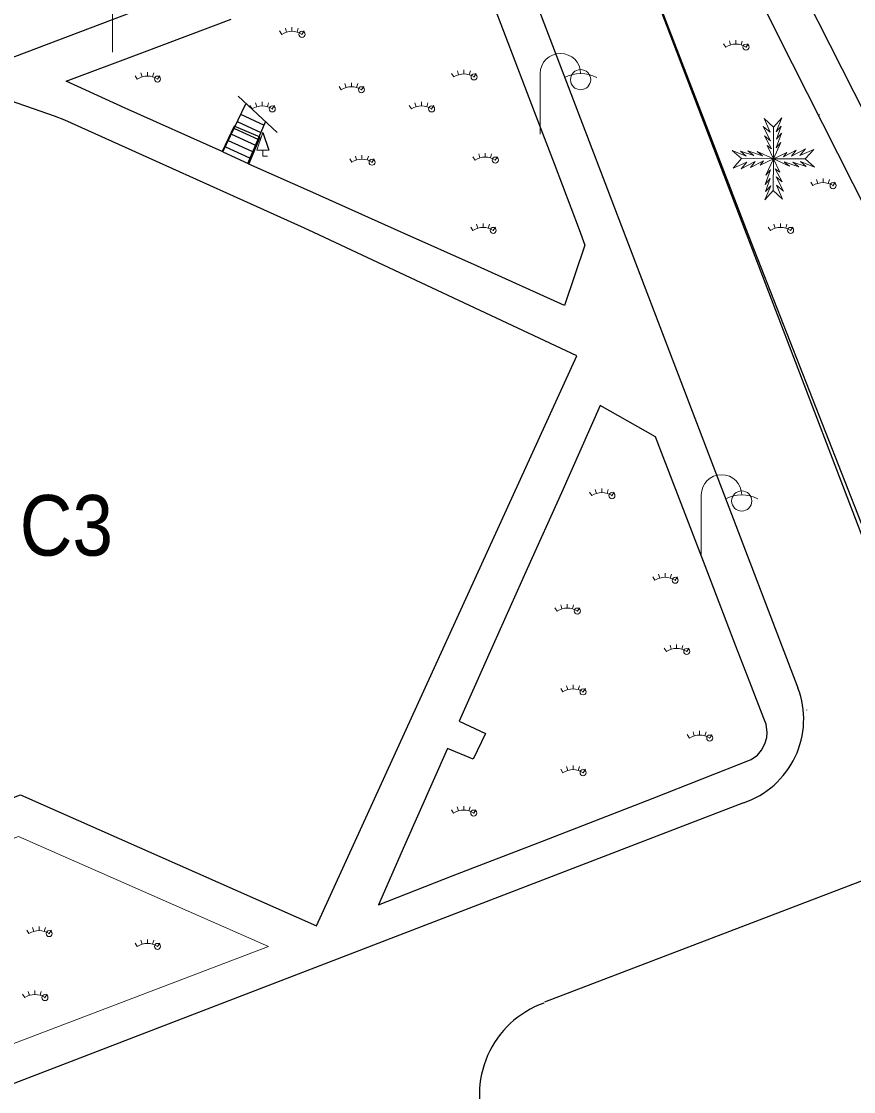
# Model space of a CAD drawing. Extents: x -89153 to -88764, y -100884 to -100462.
# Drawn here: x -88885.9 to -88844.7, y -100762.5 to -100709.6 of the extents above; entities that cross this region are included whole.
import ezdxf

# ---------------------------------------------------------------- set-up
doc = ezdxf.new("R2010")
doc.units = 0
doc.header["$LTSCALE"] = 0.6
doc.header["$PDMODE"] = 32
doc.header["$PDSIZE"] = 0.3
for name, color, linetype, lineweight in [('10', 7, 'Continuous', 25), ('12', 7, 'Continuous', 25), ('20', 7, 'Continuous', 13), ('21', 7, 'Continuous', 13), ('3', 7, 'Continuous', 13), ('41', 7, 'Continuous', 13), ('5', 7, 'Continuous', 13)]:
    doc.layers.add(name, color=color, linetype=linetype, lineweight=lineweight)
doc.layers.add('60', color=7, linetype='Continuous')

msp = doc.modelspace()

# ---------------------------------------------------------------- linework, layer by layer
at = {"layer": '10'}
for p, q in [((-88856.815, -100702.393), (-88842.536, -100739.733)), ((-88850.013, -100702.624), (-88842.219, -100718.023)), ((-88861.557, -100705.73), (-88847.494, -100742.553)), ((-88847.079, -100743.639), (-88847.075, -100743.651)), ((-88827.849, -100745.81), (-88860.038, -100758.103)), ((-88850.19, -100748.24), (-88889.997, -100763.557))]:
    msp.add_line(p, q, dxfattribs=at)
for points in [[(-88901.07, -100716.903), (-88890.028, -100712.711), (-88865.963, -100703.576)], [(-88858.449, -100726.103), (-88871.464, -100719.996), (-88871.918, -100719.786), (-88883.797, -100714.449), (-88884.298, -100714.24), (-88886.806, -100713.369), (-88893.462, -100728.217)], [(-88894.795, -100751.203), (-88885.983, -100747.847), (-88871.325, -100754.337), (-88858.449, -100726.103)]]:
    msp.add_lwpolyline(points, dxfattribs=at)
for centre, radius, start, end in [((-88851.5804, -100744.0983), 4.3688, 288.55737, 20.71477), ((-88858.463, -100762.68), 4.8018, 109.69155, 202.91273)]:
    msp.add_arc(centre, radius, start, end, dxfattribs=at)
at = {"layer": '12'}
for p, q in [((-88875.973, -100716.015), (-88874.83, -100713.634)), ((-88875.217, -100713.247), (-88873.277, -100715.056)), ((-88875.097, -100714.149), (-88873.916, -100714.692)), ((-88875.259, -100714.516), (-88874.09, -100715.053)), ((-88874.73, -100716.581), (-88873.849, -100714.522)), ((-88875.533, -100715.135), (-88874.355, -100715.676)), ((-88875.39, -100714.849), (-88874.231, -100715.381)), ((-88874.037, -100715.077), (-88874.003, -100715.093)), ((-88875.83, -100715.765), (-88874.642, -100716.311)), ((-88875.711, -100715.444), (-88874.499, -100716.001)), ((-88874.139, -100715.424), (-88874.134, -100715.426)), ((-88875.973, -100716.015), (-88874.717, -100716.592)), ((-88874.598, -100716.331), (-88874.574, -100716.342))]:
    msp.add_line(p, q, dxfattribs=at)
at = {"layer": '20'}
for p, q in [((-88872.814, -100710.083), (-88872.873, -100709.889)), ((-88872.55, -100710.043), (-88872.55, -100709.843)), ((-88872.291, -100710.081), (-88872.234, -100709.89)), ((-88873.05, -100710.193), (-88873.16, -100710.026)), ((-88872.05, -100710.193), (-88871.94, -100710.026)), ((-88850.568, -100710.676), (-88850.568, -100710.476)), ((-88851.068, -100710.826), (-88851.178, -100710.659)), ((-88850.832, -100710.716), (-88850.891, -100710.522)), ((-88850.309, -100710.714), (-88850.252, -100710.523)), ((-88850.068, -100710.826), (-88849.958, -100710.659)), ((-88879.966, -100712.299), (-88880.025, -100712.105)), ((-88879.702, -100712.259), (-88879.702, -100712.059)), ((-88879.443, -100712.297), (-88879.386, -100712.106)), ((-88864.294, -100712.193), (-88864.353, -100711.999)), ((-88864.03, -100712.153), (-88864.03, -100711.953)), ((-88863.771, -100712.191), (-88863.714, -100712)), ((-88880.202, -100712.409), (-88880.312, -100712.242)), ((-88879.202, -100712.409), (-88879.092, -100712.242)), ((-88869.869, -100712.826), (-88869.928, -100712.632)), ((-88869.605, -100712.786), (-88869.605, -100712.586)), ((-88869.346, -100712.824), (-88869.289, -100712.633)), ((-88864.53, -100712.303), (-88864.64, -100712.136)), ((-88863.53, -100712.303), (-88863.42, -100712.136)), ((-88870.105, -100712.936), (-88870.215, -100712.769)), ((-88869.105, -100712.936), (-88868.995, -100712.769)), ((-88874.286, -100713.776), (-88874.345, -100713.582)), ((-88874.022, -100713.736), (-88874.022, -100713.536)), ((-88873.763, -100713.774), (-88873.706, -100713.583)), ((-88866.398, -100713.776), (-88866.457, -100713.582)), ((-88866.134, -100713.736), (-88866.134, -100713.536)), ((-88865.875, -100713.774), (-88865.818, -100713.583)), ((-88874.522, -100713.886), (-88874.632, -100713.719)), ((-88873.522, -100713.886), (-88873.412, -100713.719)), ((-88866.634, -100713.886), (-88866.744, -100713.719)), ((-88865.634, -100713.886), (-88865.524, -100713.719)), ((-88869.343, -100716.413), (-88869.402, -100716.219)), ((-88869.079, -100716.373), (-88869.079, -100716.173)), ((-88868.82, -100716.411), (-88868.763, -100716.22)), ((-88863.479, -100716.418), (-88863.589, -100716.251)), ((-88863.243, -100716.308), (-88863.302, -100716.114)), ((-88862.979, -100716.268), (-88862.979, -100716.068)), ((-88862.72, -100716.306), (-88862.663, -100716.115)), ((-88862.479, -100716.418), (-88862.369, -100716.251)), ((-88869.579, -100716.523), (-88869.689, -100716.356)), ((-88868.579, -100716.523), (-88868.469, -100716.356)), ((-88846.52, -100717.574), (-88846.579, -100717.38)), ((-88846.256, -100717.534), (-88846.256, -100717.334)), ((-88845.997, -100717.572), (-88845.94, -100717.381)), ((-88846.756, -100717.684), (-88846.866, -100717.517)), ((-88845.756, -100717.684), (-88845.646, -100717.517)), ((-88863.584, -100719.9), (-88863.694, -100719.733)), ((-88863.348, -100719.79), (-88863.407, -100719.596)), ((-88863.084, -100719.75), (-88863.084, -100719.55)), ((-88862.825, -100719.788), (-88862.768, -100719.597)), ((-88862.584, -100719.9), (-88862.474, -100719.733)), ((-88848.859, -100719.9), (-88848.969, -100719.733)), ((-88848.623, -100719.79), (-88848.682, -100719.596)), ((-88848.359, -100719.75), (-88848.359, -100719.55)), ((-88848.1, -100719.788), (-88848.043, -100719.597)), ((-88847.859, -100719.9), (-88847.749, -100719.733)), ((-88857.471, -100732.922), (-88857.53, -100732.728)), ((-88857.207, -100732.882), (-88857.207, -100732.682)), ((-88856.948, -100732.92), (-88856.891, -100732.729)), ((-88857.707, -100733.032), (-88857.817, -100732.865)), ((-88856.707, -100733.032), (-88856.597, -100732.865)), ((-88854.338, -100737.113), (-88854.397, -100736.919)), ((-88854.074, -100737.073), (-88854.074, -100736.873)), ((-88853.815, -100737.111), (-88853.758, -100736.92)), ((-88854.574, -100737.223), (-88854.684, -100737.056)), ((-88853.574, -100737.223), (-88853.464, -100737.056)), ((-88859.417, -100738.747), (-88859.527, -100738.58)), ((-88859.181, -100738.637), (-88859.24, -100738.443)), ((-88858.917, -100738.597), (-88858.917, -100738.397)), ((-88858.658, -100738.635), (-88858.601, -100738.444)), ((-88858.417, -100738.747), (-88858.307, -100738.58)), ((-88854.004, -100740.747), (-88854.114, -100740.58)), ((-88853.768, -100740.637), (-88853.827, -100740.443)), ((-88853.504, -100740.597), (-88853.504, -100740.397)), ((-88853.245, -100740.635), (-88853.188, -100740.444)), ((-88853.004, -100740.747), (-88852.894, -100740.58)), ((-88859.132, -100742.747), (-88859.242, -100742.58)), ((-88858.896, -100742.637), (-88858.955, -100742.443)), ((-88858.632, -100742.597), (-88858.632, -100742.397)), ((-88858.373, -100742.635), (-88858.316, -100742.444)), ((-88858.132, -100742.747), (-88858.022, -100742.58)), ((-88852.864, -100745.033), (-88852.974, -100744.866)), ((-88852.628, -100744.923), (-88852.687, -100744.729)), ((-88852.364, -100744.883), (-88852.364, -100744.683)), ((-88852.105, -100744.921), (-88852.048, -100744.73)), ((-88851.864, -100745.033), (-88851.754, -100744.866)), ((-88858.896, -100746.638), (-88858.955, -100746.444)), ((-88858.632, -100746.598), (-88858.632, -100746.398)), ((-88858.373, -100746.636), (-88858.316, -100746.445)), ((-88859.132, -100746.748), (-88859.242, -100746.581)), ((-88858.132, -100746.748), (-88858.022, -100746.581)), ((-88864.545, -100748.748), (-88864.655, -100748.581)), ((-88864.309, -100748.638), (-88864.368, -100748.444)), ((-88864.045, -100748.598), (-88864.045, -100748.398)), ((-88863.786, -100748.636), (-88863.729, -100748.445)), ((-88863.545, -100748.748), (-88863.435, -100748.581)), ((-88885.33, -100754.607), (-88885.389, -100754.413)), ((-88885.066, -100754.567), (-88885.066, -100754.367)), ((-88884.807, -100754.605), (-88884.75, -100754.414)), ((-88885.566, -100754.717), (-88885.676, -100754.55)), ((-88884.566, -100754.717), (-88884.456, -100754.55)), ((-88879.702, -100755.2), (-88879.702, -100755)), ((-88880.202, -100755.35), (-88880.312, -100755.183)), ((-88879.966, -100755.24), (-88880.025, -100755.046)), ((-88879.443, -100755.238), (-88879.386, -100755.047)), ((-88879.202, -100755.35), (-88879.092, -100755.183)), ((-88885.54, -100757.772), (-88885.599, -100757.578)), ((-88885.276, -100757.732), (-88885.276, -100757.532)), ((-88885.017, -100757.77), (-88884.96, -100757.579)), ((-88885.776, -100757.882), (-88885.886, -100757.715)), ((-88884.776, -100757.882), (-88884.666, -100757.715))]:
    msp.add_line(p, q, dxfattribs=at)
at = {"layer": '20', "lineweight": 25}
for points in [[(-88840.403, -100726.045), (-88842.472, -100722.065), (-88844.022, -100719.055), (-88847.765, -100711.65), (-88851.324, -100704.536), (-88851.796, -100703.613), (-88852.491, -100702.828), (-88853.423, -100702.274), (-88853.977, -100702.062), (-88854.751, -100701.932), (-88855.325, -100701.921), (-88856.11, -100702.072), (-88856.726, -100702.329), (-88854.62, -100708.018), (-88851.756, -100715.43), (-88849.816, -100720.506), (-88842.16, -100740.039)], [(-88862.661, -100708.468), (-88861.988, -100710.243), (-88860.555, -100714.011), (-88859.571, -100716.592), (-88858.335, -100719.849), (-88858.048, -100720.626), (-88859.054, -100723.61), (-88863.355, -100721.669), (-88867.133, -100719.991), (-88871.52, -100718.025), (-88874.674, -100716.622), (-88874.112, -100715.286), (-88875.41, -100714.744), (-88876.001, -100715.989), (-88880.797, -100713.841), (-88883.716, -100712.508), (-88879.984, -100711.116), (-88875.56, -100709.446)]]:
    msp.add_lwpolyline(points, dxfattribs=at)
msp.add_lwpolyline([(-88868.267, -100753.291), (-88864.558, -100751.839), (-88860.148, -100750.133), (-88854.669, -100748.011), (-88849.811, -100746.101), (-88849.495, -100745.875), (-88849.308, -100745.632), (-88849.131, -100745.323), (-88849.04, -100745.014), (-88849.02, -100744.751), (-88849.077, -100744.35), (-88849.187, -100744.07), (-88849.884, -100742.259), (-88850.567, -100740.488), (-88852.012, -100736.724), (-88853, -100734.145), (-88854.251, -100730.894), (-88854.556, -100730.123), (-88857.295, -100728.571), (-88859.206, -100732.886), (-88860.902, -100736.656), (-88862.859, -100741.046), (-88864.274, -100744.195), (-88862.964, -100744.816), (-88863.57, -100746.085), (-88864.84, -100745.552), (-88866.981, -100750.351)], close=True, dxfattribs=at)
at = {"layer": '20'}
msp.add_lwpolyline([(-88894.083, -100752.938), (-88886.086, -100749.91), (-88873.708, -100755.354), (-88891.187, -100762.002)], dxfattribs=at)
for centre in [(-88872.5496, -100710.9515), (-88850.5676, -100711.5845), (-88879.7016, -100713.1675), (-88864.0296, -100713.0615), (-88869.6046, -100713.6945), (-88874.0216, -100714.6445), (-88866.1336, -100714.6445), (-88862.9786, -100717.1765), (-88869.0786, -100717.2815), (-88846.2556, -100718.4425), (-88863.0836, -100720.6585), (-88848.3586, -100720.6585), (-88857.2066, -100733.7905), (-88854.0736, -100737.9815), (-88858.9166, -100739.5055), (-88853.5036, -100741.5055), (-88858.6316, -100743.5055), (-88852.3636, -100745.7915), (-88858.6316, -100747.5065), (-88864.0446, -100749.5065), (-88885.0656, -100755.4755), (-88879.7016, -100756.1085), (-88885.2756, -100758.6405)]:
    msp.add_arc(centre, 0.9083, 56.60151, 123.39849, dxfattribs=at)
for p in [(-88872.05, -100710.193), (-88850.068, -100710.826), (-88879.202, -100712.409), (-88863.53, -100712.303), (-88869.105, -100712.936), (-88873.522, -100713.886), (-88865.634, -100713.886), (-88862.479, -100716.418), (-88868.579, -100716.523), (-88845.756, -100717.684), (-88862.584, -100719.9), (-88847.859, -100719.9), (-88856.707, -100733.032), (-88853.574, -100737.223), (-88858.417, -100738.747), (-88853.004, -100740.747), (-88858.132, -100742.747), (-88851.864, -100745.033), (-88858.132, -100746.748), (-88863.545, -100748.748), (-88884.566, -100754.717), (-88879.202, -100755.35), (-88884.776, -100757.882)]:
    msp.add_point(p, dxfattribs=at)
at = {"layer": '21', "lineweight": 25}
msp.add_line((-88873.99, -100715.058), (-88873.69, -100715.928), dxfattribs=at)
at = {"layer": '21'}
for points in [[(-88873.69, -100715.928), (-88874.29, -100715.928), (-88873.99, -100715.058)], [(-88873.99, -100715.928), (-88873.99, -100716.228), (-88873.75, -100716.228)]]:
    msp.add_lwpolyline(points, dxfattribs=at)
at = {"layer": '3'}
msp.add_arc((-88852.3412, -100719.9624), 8.279, 44.32567, 44.40558, dxfattribs=at)
at = {"layer": '41'}
for p, q in [((-88881.426, -100711.074), (-88881.426, -100708.074)), ((-88860.256, -100715.137), (-88860.256, -100712.137)), ((-88852.28, -100735.997), (-88852.28, -100732.997))]:
    msp.add_line(p, q, dxfattribs=at)
for centre in [(-88858.256, -100712.437), (-88850.28, -100733.297)]:
    msp.add_circle(centre, 0.5, dxfattribs=at)
for centre, radius, start, end in [((-88859.256, -100712.137), 1, 0, 180), ((-88858.256, -100713.837), 1.7, 61.92751, 118.07249), ((-88851.28, -100732.997), 1, 0, 180), ((-88850.28, -100734.697), 1.7, 61.92751, 118.07249)]:
    msp.add_arc(centre, radius, start, end, dxfattribs=at)
at = {"layer": '5'}
for q in [(-88848.705, -100714.784), (-88850.284, -100716.347), (-88848.721, -100717.926), (-88847.142, -100716.364)]:
    msp.add_line((-88848.713, -100716.355), q, dxfattribs=at)
for points in [[(-88849.146, -100715.221), (-88848.848, -100715.459), (-88849.215, -100714.76), (-88848.876, -100715.043), (-88849.169, -100714.36), (-88848.705, -100714.784)], [(-88848.705, -100714.784), (-88848.294, -100714.32), (-88848.58, -100715.015), (-88848.327, -100714.734), (-88848.552, -100715.385), (-88848.314, -100715.09), (-88848.569, -100715.815), (-88848.346, -100715.55), (-88848.713, -100716.355), (-88849.028, -100715.695), (-88848.806, -100715.859), (-88849.146, -100715.221)], [(-88850.284, -100716.347), (-88850.749, -100715.938), (-88850.053, -100716.221), (-88850.333, -100715.969), (-88849.682, -100716.194), (-88849.977, -100715.956), (-88849.252, -100716.211), (-88849.519, -100715.988), (-88848.713, -100716.355), (-88849.374, -100716.67), (-88849.21, -100716.449), (-88849.847, -100716.788)], [(-88847.142, -100716.364), (-88846.677, -100716.773), (-88847.373, -100716.489), (-88847.093, -100716.742), (-88847.744, -100716.516), (-88847.449, -100716.755), (-88848.174, -100716.499), (-88847.907, -100716.723), (-88848.713, -100716.355), (-88848.052, -100716.041), (-88848.217, -100716.262), (-88847.579, -100715.922)], [(-88847.579, -100715.922), (-88847.816, -100716.22), (-88847.117, -100715.853), (-88847.401, -100716.192), (-88846.718, -100715.9), (-88847.142, -100716.364)], [(-88849.847, -100716.788), (-88849.61, -100716.491), (-88850.309, -100716.858), (-88850.025, -100716.518), (-88850.708, -100716.811), (-88850.284, -100716.347)], [(-88848.721, -100717.926), (-88849.132, -100718.39), (-88848.846, -100717.696), (-88849.1, -100717.976), (-88848.874, -100717.325), (-88849.112, -100717.62), (-88848.857, -100716.896), (-88849.08, -100717.16), (-88848.713, -100716.355), (-88848.398, -100717.016), (-88848.62, -100716.852), (-88848.28, -100717.49)], [(-88848.28, -100717.49), (-88848.578, -100717.252), (-88848.211, -100717.951), (-88848.55, -100717.667), (-88848.257, -100718.351), (-88848.721, -100717.926)]]:
    msp.add_lwpolyline(points, dxfattribs=at)

# ---------------------------------------------------------------- texts
at = {"layer": '60', "width": 0.9}
msp.add_text('C3', height=3, dxfattribs=at).set_placement((-88886.022, -100736.002))

doc.saveas('drawing.dxf')
